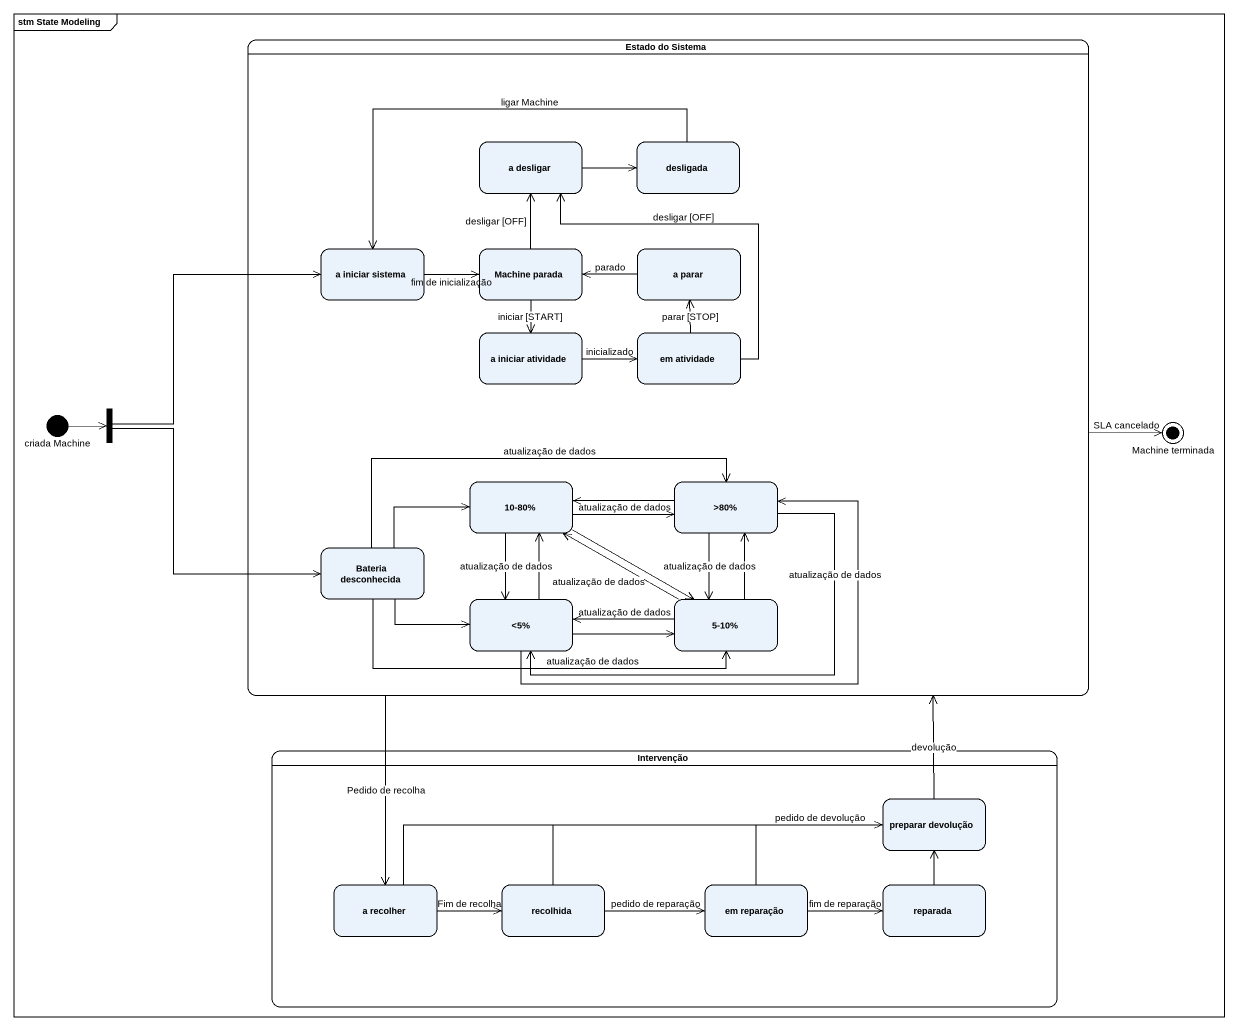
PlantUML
@startuml
mainframe stm State Modeling
hide empty description
state "Estado do Sistema" as Estado_do_Sistema {
  state "a desligar" as a_desligar
  state desligada
  state "a iniciar sistema" as a_iniciar_sistema
  state "Machine parada" as Machine_parada
  state "a parar" as a_parar
  state "a iniciar atividade" as a_iniciar_atividade
  state "em atividade" as em_atividade
  state "10-80%" as s10_80
  state ">80%" as s80
  state "Bateria desconhecida" as Bateria_desconhecida
  state "<5%" as s5
  state "5-10%" as s5_10
}
state "criada Machine" as criada_Machine <<start>>
state fork1 <<fork>>
state "Machine terminada" as Machine_terminada <<end>>
state Intervenção {
  state "preparar devolução" as preparar_devolução
  state "a recolher" as a_recolher
  state recolhida
  state "em reparação" as em_reparação
  state reparada
}
Estado_do_Sistema -right-> Machine_terminada : SLA cancelado
Estado_do_Sistema --> a_recolher : Pedido de recolha
a_desligar -right-> desligada
desligada -left-> a_iniciar_sistema : ligar Machine
a_iniciar_sistema -right-> Machine_parada : fim de inicialização
Machine_parada -up-> a_desligar : desligar [OFF]
Machine_parada --> a_iniciar_atividade : iniciar [START]
a_parar -left-> Machine_parada : parado
a_iniciar_atividade -right-> em_atividade : inicializado
em_atividade -up-> a_desligar : desligar [OFF]
em_atividade -up-> a_parar : parar [STOP]
criada_Machine -right-> fork1
fork1 -right-> a_iniciar_sistema
fork1 -right-> Bateria_desconhecida
s10_80 -right-> s80 : atualização de dados
s10_80 --> s5 : atualização de dados
s10_80 -right-> s5_10
s80 -left-> s10_80
s80 -left-> s5 : atualização de dados
s80 --> s5_10 : atualização de dados
Bateria_desconhecida -right-> s10_80
Bateria_desconhecida -right-> s80 : atualização de dados
Bateria_desconhecida -right-> s5
Bateria_desconhecida -right-> s5_10 : atualização de dados
s5 -up-> s10_80
s5 -right-> s80
s5 -right-> s5_10
s5_10 -left-> s10_80 : atualização de dados
s5_10 -up-> s80
s5_10 -left-> s5 : atualização de dados
preparar_devolução -up-> Estado_do_Sistema : devolução
a_recolher -right-> preparar_devolução
a_recolher -right-> recolhida : Fim de recolha
recolhida -right-> preparar_devolução
recolhida -right-> em_reparação : pedido de reparação
em_reparação -right-> preparar_devolução : pedido de devolução
em_reparação -right-> reparada : fim de reparação
reparada -up-> preparar_devolução
@enduml
